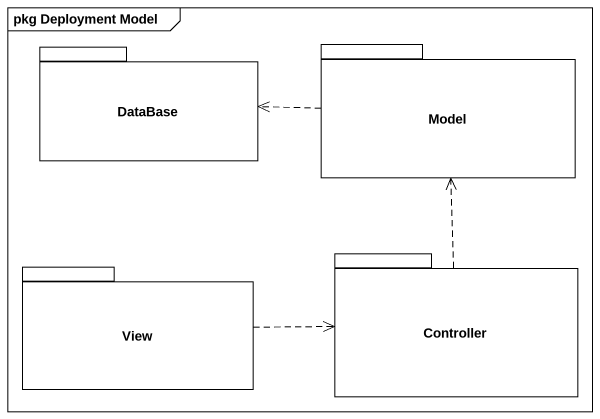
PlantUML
@startuml
mainframe pkg Deployment Model
package "DataBase" as DataBase_ {
}
package Model {
}
package Controller {
}
package View {
}
Model .left.> DataBase_
Controller .up.> Model
View .right.> Controller
@enduml
